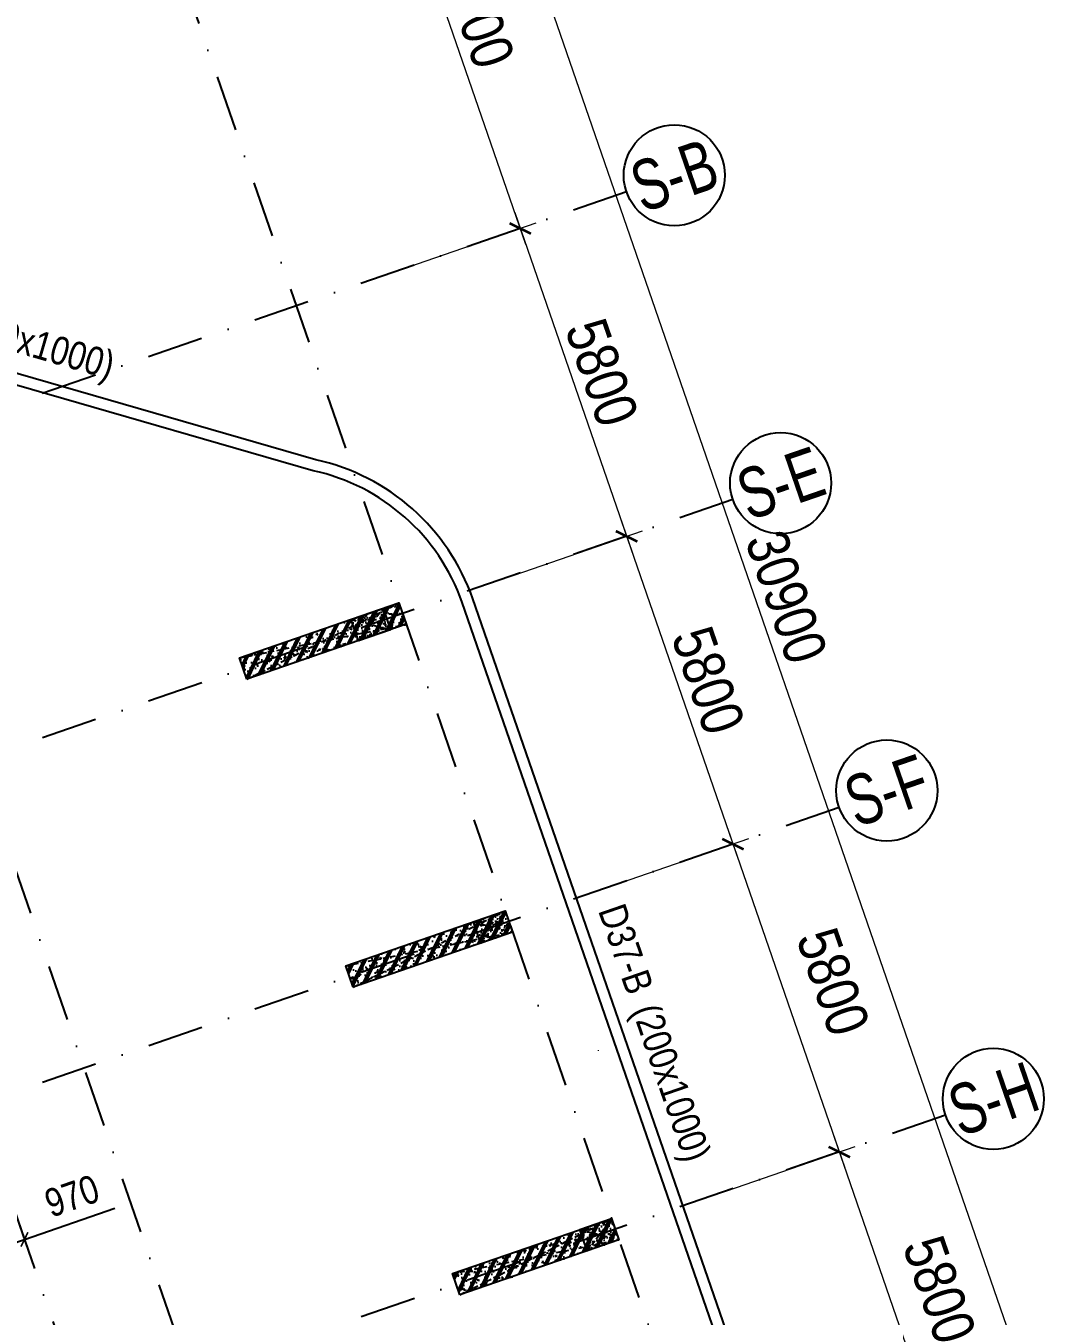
# Model space of a CAD drawing. Header units: millimetres. Extents: x -146681 to 1327256, y -72704 to 46237.
# Drawn here: x 680931 to 699289, y -3857 to 19124 of the extents above; entities that cross this region are included whole.
import ezdxf
from ezdxf.enums import TextEntityAlignment as Align

# ---------------------------------------------------------------- set-up
doc = ezdxf.new("R2010")
doc.units = ezdxf.units.MM
doc.header["$MEASUREMENT"] = 0
doc.linetypes.add('DASHDOT', pattern=[1, 0.5, -0.25, 0, -0.25])
doc.linetypes.add('DASHED', pattern=[4.5, 3, -1.5])
for name, color, linetype in [('ccu11-Khuat', 9, 'DASHED'), ('ccu12-Text', 31, 'Continuous'), ('KC2-DIM', 251, 'Continuous'), ('KT-Luoi truc South Tower', 8, 'DASHDOT'), ('ST_MBDV Cot vach 220805$0$AUDIT_I_220805193045-1', 50, 'Continuous'), ('ST_MBDV Cot vach 220805$0$AUDIT_I_220805193045-5', 6, 'Continuous'), ('Xref_ST_MBDV Cot vach 30.7.2022|Xref_ST_MBDV Cot vach 30.7.2022|Xref_ST_MBDV Cot vach 30.7.2022|Xref_ST_MBDV Cot vach 30.7.2022|KC-Betong', 6, 'Continuous')]:
    doc.layers.add(name, color=color, linetype=linetype)
doc.layers.add('ccu12-Tencaukien', color=9, linetype='Continuous', lineweight=15)
doc.layers.add('KT-Kich thuoc', color=159, linetype='Continuous', lineweight=18)
doc.styles.add('Arial Narrow', font='ARIALN.TTF')
doc.styles.add('ST_MBDV Cot vach 220805$0$HBA-Text', font='GOTHIC.TTF')
doc.dimstyles.new('ccu12-200', dxfattribs={"dimscale": 200, "dimtxt": 2.5, "dimasz": 1, "dimexe": 1, "dimexo": 2, "dimgap": 1, "dimtad": 1, "dimdec": 0, "dimdsep": 46, "dimtxsty": 'Arial Narrow', "dimblk": 'ARCHTICK', "dimcen": -1, "dimdle": 1, "dimclrd": 256, "dimclre": 256, "dimclrt": 3, "dimadec": 0, "dimazin": 2, "dimtfac": 0.1, "dimtdec": 0, "dimtmove": 0, "dimatfit": 1, "dimldrblk": 'ARCHTICK', "dimfxl": 1, "dimtvp": 0.833333, "dimtolj": 1, "dimtzin": 12, "dimarcsym": 0})
doc.dimstyles.new('CCU_1-300', dxfattribs={"dimscale": 300, "dimtxt": 2.5, "dimasz": 1, "dimexe": 1, "dimexo": 2, "dimgap": 0.5, "dimtad": 1, "dimdec": 0, "dimdsep": 46, "dimtxsty": 'Arial Narrow', "dimblk": 'ARCHTICK', "dimcen": -1, "dimdle": 1, "dimclrd": 256, "dimclre": 256, "dimclrt": 3, "dimadec": 0, "dimazin": 2, "dimtfac": 0.1, "dimtdec": 0, "dimtix": 1, "dimtmove": 2, "dimatfit": 1, "dimfxl": 1, "dimtvp": 0.833333, "dimtolj": 1, "dimtzin": 12, "dimarcsym": 0})

# ---------------------------------------------------------------- blocks, each defined once
blk = doc.blocks.new('_ArchTick')
at = {"color": 0, "const_width": 0.15}
blk.add_lwpolyline([(-0.5, -0.5), (0.5, 0.5)], dxfattribs=at)
blk = doc.blocks.new('*D469')
at = {"layer": 'Defpoints', "color": 0, "transparency": 16777216}
for p in [(-45982, 48779), (-41521, 44184), (-44090, 43297, 0)]:
    blk.add_point(p, dxfattribs=at)
at = {"layer": 'KT-Kich thuoc', "lineweight": -2, "transparency": 16777216}
for p, q in [((-43511, 49950), (-41423, 43900)), ((-45415, 48975), (-43130, 49764)), ((-43523, 43493), (-41237, 44282))]:
    blk.add_line(p, q, dxfattribs=at)
at = {"layer": 'KT-Kich thuoc', "lineweight": -2, "transparency": 16777216, "xscale": 300, "yscale": 300, "zscale": 300}
for p, rotation in [((-43414, 49666), 109.0471074798708), ((-41521, 44184), 289.0471074798708)]:
    blk.add_blockref('_ArchTick', p, dxfattribs=dict(at, rotation=rotation))
at = {"layer": 'KT-Kich thuoc', "color": 3, "transparency": 16777216, "insert": (-41963, 47099), "char_height": 750, "attachment_point": 5, "rotation": 289.0471, "style": 'Arial Narrow'}
blk.add_mtext('\\A1;5800', dxfattribs=at)
blk = doc.blocks.new('*D470')
at = {"layer": 'Defpoints', "color": 0, "transparency": 16777216}
for p in [(-47874, 54262, 0), (-43413, 49666), (-45982, 48779)]:
    blk.add_point(p, dxfattribs=at)
at = {"layer": 'KT-Kich thuoc', "lineweight": -2, "transparency": 16777216}
for p, q in [((-45404, 55432), (-43315, 49383)), ((-47307, 54458), (-45022, 55247)), ((-45415, 48975), (-43129, 49764))]:
    blk.add_line(p, q, dxfattribs=at)
at = {"layer": 'KT-Kich thuoc', "lineweight": -2, "transparency": 16777216, "xscale": 300, "yscale": 300, "zscale": 300}
for p, rotation in [((-45306, 55149), 109.0471074798708), ((-43413, 49666), 289.0471074798708)]:
    blk.add_blockref('_ArchTick', p, dxfattribs=dict(at, rotation=rotation))
at = {"layer": 'KT-Kich thuoc', "color": 3, "transparency": 16777216, "insert": (-43856, 52582), "char_height": 750, "attachment_point": 5, "rotation": 289.0471, "style": 'Arial Narrow'}
blk.add_mtext('\\A1;5800', dxfattribs=at)
blk = doc.blocks.new('*D474')
at = {"layer": 'Defpoints', "color": 0, "transparency": 16777216}
for p in [(-44089, 43297, 0), (-39628, 38701), (-42197, 37814, 0)]:
    blk.add_point(p, dxfattribs=at)
at = {"layer": 'KT-Kich thuoc', "lineweight": -2, "transparency": 16777216}
for p, q in [((-41619, 44467), (-39530, 38418)), ((-43522, 43493), (-41237, 44282)), ((-41630, 38010), (-39344, 38799))]:
    blk.add_line(p, q, dxfattribs=at)
at = {"layer": 'KT-Kich thuoc', "lineweight": -2, "transparency": 16777216, "xscale": 300, "yscale": 300, "zscale": 300}
for p, rotation in [((-41521, 44184), 109.0471074798708), ((-39628, 38701), 289.0471074798708)]:
    blk.add_blockref('_ArchTick', p, dxfattribs=dict(at, rotation=rotation))
at = {"layer": 'KT-Kich thuoc', "color": 3, "transparency": 16777216, "insert": (-39739, 41731), "char_height": 750, "attachment_point": 5, "rotation": 289.0471, "style": 'Arial Narrow'}
blk.add_mtext('\\A1;5800', dxfattribs=at)
blk = doc.blocks.new('*D475')
at = {"layer": 'Defpoints', "color": 0, "transparency": 16777216}
for p in [(-42197, 37814, 0), (-37735, 33219), (-40305, 32332, 0)]:
    blk.add_point(p, dxfattribs=at)
at = {"layer": 'KT-Kich thuoc', "lineweight": -2, "transparency": 16777216}
for p, q in [((-39726, 38985), (-37637, 32935)), ((-41630, 38010), (-39344, 38799)), ((-39737, 32528), (-37452, 33317))]:
    blk.add_line(p, q, dxfattribs=at)
at = {"layer": 'KT-Kich thuoc', "lineweight": -2, "transparency": 16777216, "xscale": 300, "yscale": 300, "zscale": 300}
for p, rotation in [((-39628, 38701), 109.0471074798708), ((-37735, 33219), 289.0471074798708)]:
    blk.add_blockref('_ArchTick', p, dxfattribs=dict(at, rotation=rotation))
at = {"layer": 'KT-Kich thuoc', "color": 3, "transparency": 16777216, "insert": (-37846, 36248), "char_height": 750, "attachment_point": 5, "rotation": 289.0471, "style": 'Arial Narrow'}
blk.add_mtext('\\A1;5800', dxfattribs=at)
blk = doc.blocks.new('ST_MBDV Cot vach 220805$0$GRID-SYM-flat-103')
at = {"layer": 'ST_MBDV Cot vach 220805$0$AUDIT_I_220805193045-1'}
blk.add_circle((0, 0, 0), 900, dxfattribs=at)
at = {"layer": 'ST_MBDV Cot vach 220805$0$AUDIT_I_220805193045-1', "style": 'ST_MBDV Cot vach 220805$0$HBA-Text'}
blk.add_attdef('GRID', text='', height=900, rotation=19.0471, dxfattribs=at).set_placement((0, 0, 0), align=Align.MIDDLE_CENTER)
blk = doc.blocks.new('*D453')
at = {"layer": 'Defpoints', "color": 0, "transparency": 16777216}
for p in [(-48876, 62062, 0), (-36033, 33807), (-38792, 32854, 0)]:
    blk.add_point(p, dxfattribs=at)
at = {"layer": 'KT-Kich thuoc', "lineweight": -2, "transparency": 16777216}
for p, q in [((-46215, 63298), (-35935, 33523)), ((-48308, 62258), (-45834, 63113)), ((-38225, 33050), (-35749, 33904))]:
    blk.add_line(p, q, dxfattribs=at)
at = {"layer": 'KT-Kich thuoc', "lineweight": -2, "transparency": 16777216, "xscale": 300, "yscale": 300, "zscale": 300}
for p, rotation in [((-46117, 63015), 109.0471074798708), ((-36033, 33807), 289.0471074798708)]:
    blk.add_blockref('_ArchTick', p, dxfattribs=dict(at, rotation=rotation))
at = {"layer": 'KT-Kich thuoc', "color": 3, "transparency": 16777216, "insert": (-40571, 48585), "char_height": 750, "attachment_point": 5, "rotation": 289.0471, "style": 'Arial Narrow'}
blk.add_mtext('\\A1;30900', dxfattribs=at)
blk = doc.blocks.new('*D454')
at = {"layer": 'Defpoints', "color": 0, "transparency": 16777216}
for p in [(-47819, 62427), (-48876, 62062), (-47874, 54262)]:
    blk.add_point(p, dxfattribs=at)
at = {"layer": 'KT-Kich thuoc', "lineweight": -2, "transparency": 16777216}
for p, q in [((-48308, 62258), (-47535, 62525)), ((-45208, 54865), (-47916, 62711)), ((-47307, 54458), (-45022, 55247))]:
    blk.add_line(p, q, dxfattribs=at)
at = {"layer": 'KT-Kich thuoc', "lineweight": -2, "transparency": 16777216, "xscale": 300, "yscale": 300, "zscale": 300}
for p, rotation in [((-47819, 62427), 109.0471074798708), ((-45306, 55149), 289.0471074798708)]:
    blk.add_blockref('_ArchTick', p, dxfattribs=dict(at, rotation=rotation))
at = {"layer": 'KT-Kich thuoc', "color": 3, "transparency": 16777216, "insert": (-46058, 58962), "char_height": 750, "attachment_point": 5, "rotation": 289.0471, "style": 'Arial Narrow'}
blk.add_mtext('\\A1;7700', dxfattribs=at)
blk = doc.blocks.new('*U194')
at = {"layer": 'ccu12-Tencaukien', "color": 8, "ltscale": 10000}
blk.add_line((361, -155), (354, -155), dxfattribs=at)
at = {"layer": 'ccu12-Text', "color": 2, "style": 'Arial Narrow', "width": 0.8}
blk.add_attdef('SH', text='', height=300, dxfattribs=at).set_placement((276, 6), align=Align.BOTTOM_RIGHT)
at = {"layer": 'ccu12-Text', "color": 31, "style": 'Arial Narrow', "width": 0.8}
for tag, p in [('(', (508, -75)), (')', (963, -75)), ('KT', (633, -75))]:
    blk.add_attdef(tag, text='', height=250, dxfattribs=at).set_placement(p, align=Align.BOTTOM_LEFT)
blk = doc.blocks.new('*D240')
at = {"layer": 'Defpoints', "color": 0, "transparency": 16777216}
for p in [(680593, -1582, 0), (679676, -1898, 0), (680907, -2491)]:
    blk.add_point(p, dxfattribs=at)
at = {"layer": 'KC2-DIM', "lineweight": -2, "transparency": 16777216}
for p, q in [((680723, -1960), (680972, -2680)), ((680907, -2491), (682518, -1934)), ((679806, -2276), (680055, -2996)), ((679990, -2807), (680907, -2491)), ((679990, -2807), (679801, -2872))]:
    blk.add_line(p, q, dxfattribs=at)
at = {"layer": 'KC2-DIM', "lineweight": -2, "transparency": 16777216, "xscale": 200, "yscale": 200, "zscale": 200}
for p, rotation in [((680907, -2491), 199.0471379530854), ((679990, -2807), 19.04713795308536)]:
    blk.add_blockref('_ArchTick', p, dxfattribs=dict(at, rotation=rotation))
at = {"layer": 'KC2-DIM', "color": 3, "transparency": 16777216, "insert": (681753, -1717), "char_height": 500, "attachment_point": 5, "rotation": 19.0471, "style": 'Arial Narrow'}
blk.add_mtext('\\A1;970', dxfattribs=at)
blk = doc.blocks.new('*U327')
h = blk.add_hatch()
h.set_pattern_fill('VATLIEU04', color=250, scale=40, style=0, pattern_type=2)
h.set_pattern_definition([(50, (-550, 650), (286.904, -25.1), [30, -330]), (355, (-550, 650), (-55.5, 300.88), [24, -264]), (100.451, (-526.1, 647.9), (231.404, 275.776), [25.496, -280.457]), (46.184, (-550, 730), (426.9, -66.21), [45, -495]), (96.636, (-514.43, 724.5), (373.87, 389.65), [38.24, -420.69]), (351.184, (-550, 730), (373.86, 389.65), [36, -396]), (21, (-510, 710), (238.763, -161.048), [30, -330]), (326, (-510, 710), (97.326, 290.06), [24, -264]), (71.451, (-490.1, 696.58), (336.09, 129.01), [25.496, -280.457]), (37.5, (-550, 650), (4.864, 133.1575), [0, -260.8, 0, -268, 0, -265]), (7.5, (-550, 650), (105.228, 157.765), [0, -152.8, 0, -254.8, 0, -101]), (327.5, (-639.2, 650), (213.529, -9.022), [0, -100, 0, -312, 0, -414]), (317.5, (-679.2, 650), (233.274, 40.042), [0, -130, 0, -207.2, 0, -294]), (45, (-550, 650), (-120.208, 120.208), []), (45, (-550, 699), (-120.208, 120.208), [])])
h.paths.add_polyline_path([(-475, -475), (-75, -475), (-75, 125), (-475, 125)])
at = {"color": 6, "ltscale": 0.25}
blk.add_lwpolyline([(-475, -475), (-75, -475), (-75, 125), (-475, 125)], close=True, dxfattribs=at)
at = {"layer": 'Defpoints', "linetype": 'ByBlock', "ltscale": 30}
for p, q in [((-75, -475), (-475, 125)), ((-475, -475), (-75, 125))]:
    blk.add_line(p, q, dxfattribs=at)
blk = doc.blocks.new('*U198')
h = blk.add_hatch()
h.set_pattern_fill('VATLIEU04', color=250, scale=40, style=0, pattern_type=2)
h.set_pattern_definition([(50, (-550, 650), (286.904, -25.1), [30, -330]), (355, (-550, 650), (-55.5, 300.88), [24, -264]), (100.451, (-526.1, 647.9), (231.404, 275.776), [25.496, -280.457]), (46.184, (-550, 730), (426.9, -66.21), [45, -495]), (96.636, (-514.43, 724.5), (373.87, 389.65), [38.24, -420.69]), (351.184, (-550, 730), (373.86, 389.65), [36, -396]), (21, (-510, 710), (238.763, -161.048), [30, -330]), (326, (-510, 710), (97.326, 290.06), [24, -264]), (71.451, (-490.1, 696.58), (336.09, 129.01), [25.496, -280.457]), (37.5, (-550, 650), (4.864, 133.1575), [0, -260.8, 0, -268, 0, -265]), (7.5, (-550, 650), (105.228, 157.765), [0, -152.8, 0, -254.8, 0, -101]), (327.5, (-639.2, 650), (213.529, -9.022), [0, -100, 0, -312, 0, -414]), (317.5, (-679.2, 650), (233.274, 40.042), [0, -130, 0, -207.2, 0, -294]), (45, (-550, 650), (-120.208, 120.208), []), (45, (-550, 699), (-120.208, 120.208), [])])
h.paths.add_polyline_path([(-475, -475), (-75, -475), (-75, 125), (-475, 125)])
at = {"color": 6, "ltscale": 0.25}
blk.add_lwpolyline([(-475, -475), (-75, -475), (-75, 125), (-475, 125)], close=True, dxfattribs=at)
at = {"layer": 'Defpoints', "linetype": 'ByBlock', "ltscale": 30}
for p, q in [((-75, -475), (-475, 125)), ((-475, -475), (-75, 125))]:
    blk.add_line(p, q, dxfattribs=at)
blk = doc.blocks.new('*U321')
h = blk.add_hatch()
h.set_pattern_fill('VATLIEU04', color=250, scale=40, style=0, pattern_type=2)
h.set_pattern_definition([(50, (-550, 3050), (286.904, -25.101), [30, -330]), (355, (-550, 3050), (-55.5, 300.877), [24, -264]), (100.451, (-526.1, 3047.9), (231.404, 275.776), [25.496, -280.457]), (46.184, (-550, 3130), (426.896, -66.208), [45, -495]), (96.636, (-514.43, 3124.5), (373.865, 389.647), [38.244, -420.685]), (351.184, (-550, 3130), (373.865, 389.65), [36, -396]), (21, (-510, 3110), (238.763, -161.048), [30, -330]), (326, (-510, 3110), (97.326, 290.06), [24, -264]), (71.451, (-490.1, 3096.58), (336.09, 129.012), [25.496, -280.457]), (37.5, (-550, 3050), (4.864, 133.1575), [0, -260.8, 0, -268, 0, -265]), (7.5, (-550, 3050), (105.228, 157.7647), [0, -152.8, 0, -254.8, 0, -101]), (327.5, (-639.2, 3050), (213.529, -9.022), [0, -100, 0, -312, 0, -414]), (317.5, (-679.2, 3050), (233.274, 40.042), [0, -130, 0, -207.2, 0, -294]), (45, (-550, 3050), (-120.208, 120.208), []), (45, (-550, 3099), (-120.208, 120.208), [])])
h.paths.add_polyline_path([(-475, -475), (-75, -475), (-75, 2525), (-475, 2525)])
at = {"color": 6, "ltscale": 0.25}
blk.add_lwpolyline([(-475, -475), (-75, -475), (-75, 2525), (-475, 2525)], close=True, dxfattribs=at)
at = {"layer": 'Defpoints', "linetype": 'ByBlock', "ltscale": 30}
for p, q in [((-75, -475), (-475, 2525)), ((-475, -475), (-75, 2525))]:
    blk.add_line(p, q, dxfattribs=at)
blk = doc.blocks.new('MBCV-T37')
at = {"layer": 'ST_MBDV Cot vach 220805$0$AUDIT_I_220805193045-5', "linetype": 'ByBlock', "xscale": -0.9999999999999996, "rotation": 289.0471379532163}
for name, p in [('*U327', (-14119, 30941, 0)), ('*U198', (-11943, 25556, 0)), ('*U198', (-10050, 20074, 0))]:
    blk.add_blockref(name, p, dxfattribs=at)
at = {"layer": 'Xref_ST_MBDV Cot vach 30.7.2022|Xref_ST_MBDV Cot vach 30.7.2022|Xref_ST_MBDV Cot vach 30.7.2022|Xref_ST_MBDV Cot vach 30.7.2022|KC-Betong', "linetype": 'ByBlock', "xscale": -0.9999999999999997, "rotation": 289.0471379532163}
for p in [(-16104, 30255, 0), (-14211, 24773, 0), (-12318, 19290, 0)]:
    blk.add_blockref('*U321', p, dxfattribs=at)
blk = doc.blocks.new('mbkc-t37')
at = {"elevation": 0}
for points in [[(6200, 10700), (3064, 10700), (3074, 12373, 0.085159), (2784, 14138), (1049, 19152), (-3079, 31083, 0.260467), (-5870, 33557), (-20929, 37908, 0.435644), (-25490, 33654, 0.102481), (-25386, 32033), (-24080, 28306), (-24089, 28303)], [(6200, 10500), (2863, 10500), (2874, 12375, 0.085159), (2595, 14072), (860, 19087), (-3268, 31017, 0.260924), (-5919, 33363), (-20964, 37710, 0.435158), (-25290, 33640, 0.102973), (-25195, 32093), (-23825, 28182), (-24023, 28114)]]:
    blk.add_lwpolyline(points, format="xyb", dxfattribs=at)
at = {"layer": 'ccu11-Khuat'}
blk.add_blockref('MBCV-T37', (9300, 0, 0), dxfattribs=at)
blk = doc.blocks.new('Asix South Tower')
at = {"layer": 'KT-Luoi truc South Tower', "ltscale": 2000}
for p, q in [((-53965.4, 67304.5), (-40792.5, 29149.9)), ((-61527.4, 64693.7), (-45306.5, 17710.6)), ((-63417.9, 64041.1), (-47197, 17057.9)), ((-43415.2, 55801.6), (-67725.7, 47408.4)), ((-41522.4, 50319.2), (-65827.2, 41928)), ((-39629.6, 44836.7), (-71714.8, 33759.3)), ((-37736.8, 39354.3), (-105450.5, 15976.2))]:
    blk.add_line(p, q, dxfattribs=at)
at = {"layer": 'KT-Kich thuoc'}
ref = blk.add_blockref('ST_MBDV Cot vach 220805$0$GRID-SYM-flat-103', (-42564.5, 56095.3, 0), dxfattribs=at)
ref.add_attrib('GRID', 'S-B', dxfattribs={"layer": 'ST_MBDV Cot vach 220805$0$AUDIT_I_220805193045-1', "height": 900, "rotation": 19, "style": 'ST_MBDV Cot vach 220805$0$HBA-Text', "width": 0.75}).set_placement((-42564.5, 56095.3, 0), align=Align.MIDDLE_CENTER)
ref = blk.add_blockref('ST_MBDV Cot vach 220805$0$GRID-SYM-flat-103', (-40671.7, 50612.9, 0), dxfattribs=at)
ref.add_attrib('GRID', 'S-E', dxfattribs={"layer": 'ST_MBDV Cot vach 220805$0$AUDIT_I_220805193045-1', "height": 900, "rotation": 19, "style": 'ST_MBDV Cot vach 220805$0$HBA-Text', "width": 0.75}).set_placement((-40671.7, 50612.9, 0), align=Align.MIDDLE_CENTER)
ref = blk.add_blockref('ST_MBDV Cot vach 220805$0$GRID-SYM-flat-103', (-38781.7, 45138.8, 0), dxfattribs=at)
ref.add_attrib('GRID', 'S-F', dxfattribs={"layer": 'ST_MBDV Cot vach 220805$0$AUDIT_I_220805193045-1', "height": 900, "rotation": 19, "style": 'ST_MBDV Cot vach 220805$0$HBA-Text', "width": 0.75}).set_placement((-38781.7, 45138.8, 0), align=Align.MIDDLE_CENTER)
ref = blk.add_blockref('ST_MBDV Cot vach 220805$0$GRID-SYM-flat-103', (-36886, 39648, 0), dxfattribs=at)
ref.add_attrib('GRID', 'S-H', dxfattribs={"layer": 'ST_MBDV Cot vach 220805$0$AUDIT_I_220805193045-1', "height": 900, "rotation": 19, "style": 'ST_MBDV Cot vach 220805$0$HBA-Text', "width": 0.75}).set_placement((-36886, 39648, 0), align=Align.MIDDLE_CENTER)
for base, p1, p2, picture, middle in [((-36033, 33806.5), (-48875.5, 62062.4, 0), (-38792.1, 32854, 0), '*D453', (-40571.3, 48584.6)), ((-47818.6, 62427.4), (-47874.4, 54262.1), (-48875.5, 62062.4), '*D454', (-46058.4, 58962.1)), ((-43412.9, 49666.5), (-47874.4, 54262.1, 0), (-45982.3, 48779.4), '*D470', (-43855.5, 52581.6)), ((-41520.8, 44183.8), (-45982.3, 48779.4), (-44090.1, 43296.7, 0), '*D469', (-41963.4, 47098.9))]:
    dim = blk.add_linear_dim(base=base, p1=p1, p2=p2, angle=109.04711, dimstyle='CCU_1-300', dxfattribs=at)
    dim.commit()
    dim.dimension.update_dxf_attribs({"geometry": picture, "text_midpoint": middle})
for base, p1, p2, picture, middle in [((-39628, 38701.3), (-44089.5, 43296.9, 0), (-42197.3, 37814.3, 0), '*D474', (-39739.1, 41730.9)), ((-37735.1, 33218.9), (-42196.7, 37814.5, 0), (-40304.5, 32331.8, 0), '*D475', (-37846.3, 36248.5))]:
    dim = blk.add_linear_dim(base=base, p1=p1, p2=p2, angle=109.04711, dimstyle='CCU_1-300', dxfattribs=at)
    dim.commit()
    dim.dimension.update_dxf_attribs({"geometry": picture, "text_midpoint": middle, "dimtype": 128})

msp = doc.modelspace()

# ---------------------------------------------------------------- block references
msp.add_blockref('mbkc-t37', (691965.6, -22163.9, 0))
at = {"layer": 'ccu12-Tencaukien', "extrusion": (1.49553e-07, -1.06322e-06, 1)}
ref = msp.add_blockref('*U194', (679525.5, 13340.8, 0.1), dxfattribs=dict(at, xscale=1.815893337873055, yscale=1.815893337873055, zscale=1.815893337873055, rotation=323.4206192105505))
ref.add_attrib('KT', '(200x1000)', dxfattribs={"color": 31, "extrusion": (1.49553e-07, -1.06322e-06, 1), "height": 500, "rotation": 343.88369, "style": 'Arial Narrow'}).set_placement((679593.8, 13483.9, 0.1), align=Align.BOTTOM_LEFT)
ref.add_attrib('SH', 'D37-B', dxfattribs={"color": 2, "extrusion": (1.49553e-07, -1.06322e-06, 1), "height": 500, "rotation": 343.88369, "style": 'Arial Narrow'}).set_placement((679351.4, 13563.2, 0.1), align=Align.BOTTOM_RIGHT)
at = {"layer": 'ccu12-Tencaukien', "extrusion": (-7.8259e-07, -7.35092e-07, 1)}
ref = msp.add_blockref('*U194', (691420.8, 1514.4, -0.5), dxfattribs=dict(at, xscale=1.815893337873055, yscale=1.815893337873055, zscale=1.815893337873055, rotation=268.6213726059944))
ref.add_attrib('KT', '(200x1000)', dxfattribs={"color": 31, "extrusion": (-7.8259e-07, -7.35092e-07, 1), "height": 500, "rotation": 289.08444, "style": 'Arial Narrow'}).set_placement((691577.1, 1541.1, -0.5), align=Align.BOTTOM_LEFT)
ref.add_attrib('SH', 'D37-B', dxfattribs={"color": 2, "extrusion": (-7.8259e-07, -7.35092e-07, 1), "height": 500, "rotation": 289.08444, "style": 'Arial Narrow'}).set_placement((691502.2, 1784.9, -0.5), align=Align.BOTTOM_RIGHT)
at = {"layer": 'KT-Kich thuoc'}
msp.add_blockref('Asix South Tower', (735038.2, -39634.4), dxfattribs=at)

# ---------------------------------------------------------------- dimensions: what is measured, and where the dimension line sits
at = {"layer": 'KC2-DIM'}
dim = msp.add_aligned_dim(p1=(679675.9, -1898.4, 0), p2=(680592.8, -1581.8, 0), distance=-961.4, dimstyle='ccu12-200', dxfattribs=at)
dim.commit()
dim.dimension.update_dxf_attribs({"geometry": '*D240', "text_midpoint": (681752.6, -1716.8)})

doc.saveas('drawing.dxf')
